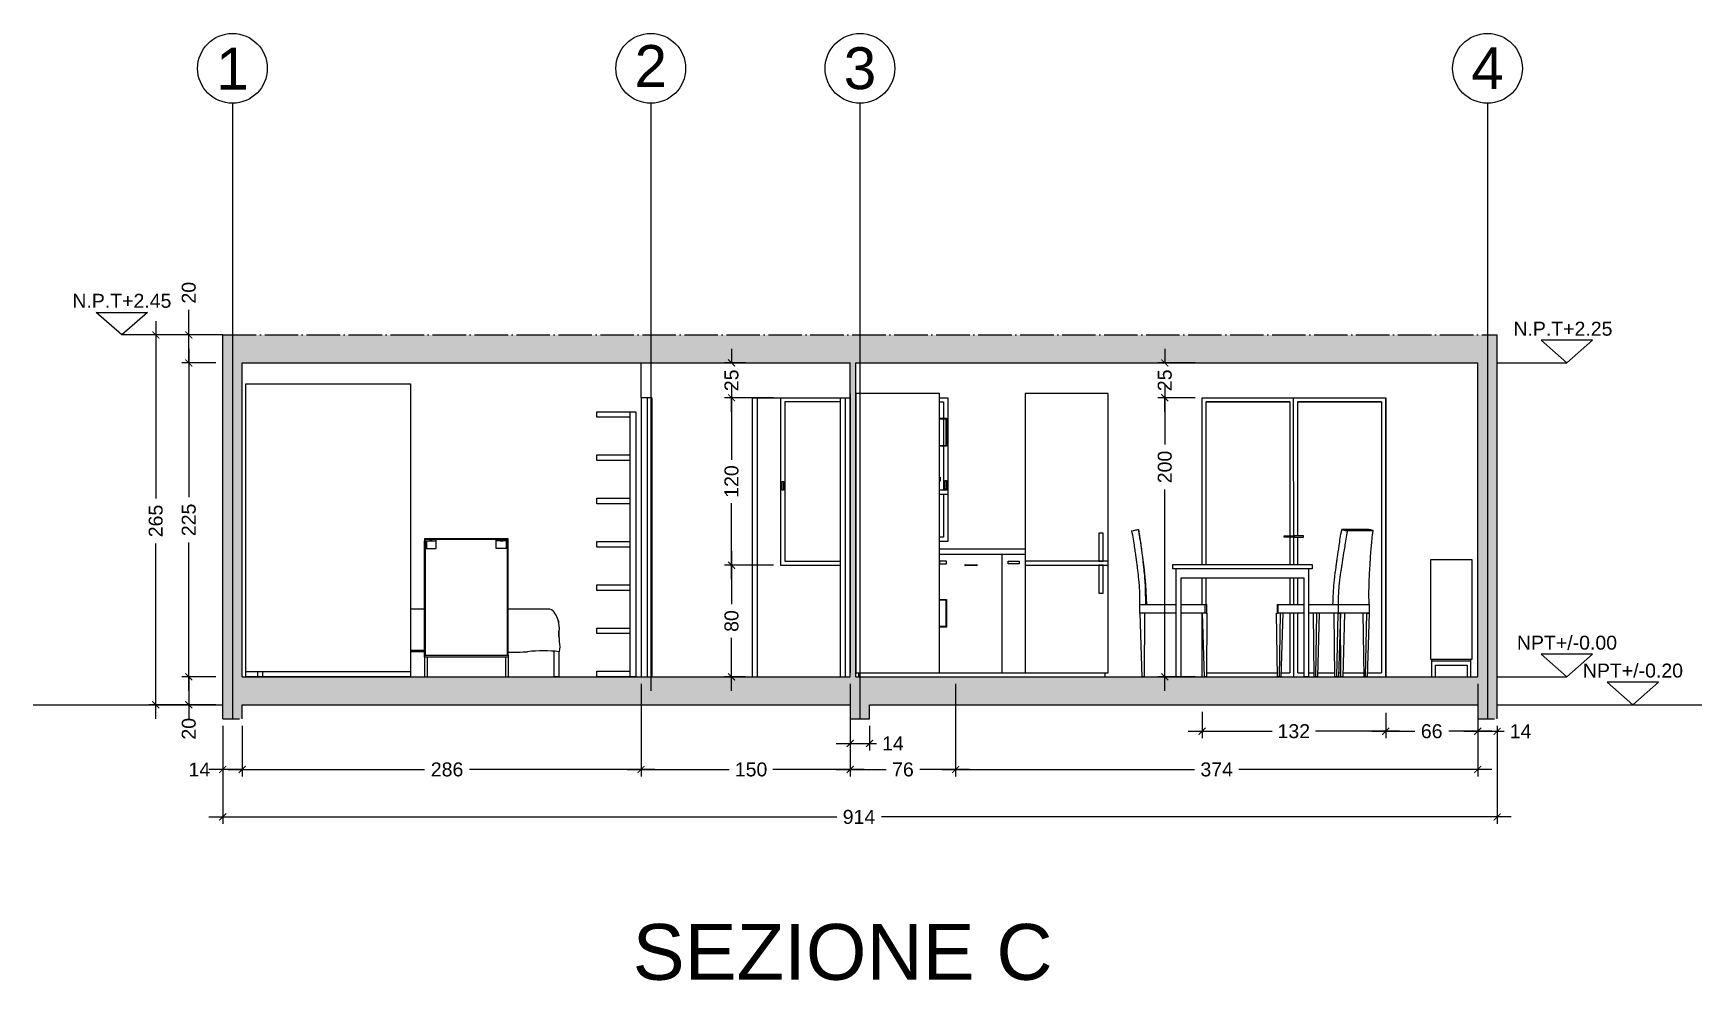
# Model space of a CAD drawing. Header units: millimetres. Extents: x 5639 to 14492, y 750 to 6820.
# Drawn here: x 13296 to 14492, y 6142 to 6820 of the extents above; entities that cross this region are included whole.
import ezdxf
from ezdxf.enums import TextEntityAlignment as Align

# ---------------------------------------------------------------- set-up
doc = ezdxf.new("R2010")
doc.units = ezdxf.units.MM
doc.linetypes.add('ACAD_ISO04W100', pattern=[30, 24, -3, 0, -3])
doc.linetypes.add('ACAD_ISO10W100', pattern=[18, 12, -3, 0, -3])
doc.layers.get('DEFPOINTS').update_dxf_attribs({"color": 210})
for name, color, linetype in [('A-ANNO-SYMB', 3, 'Continuous'), ('A-ANNO-TEXT', 3, 'Continuous'), ('A-DOOR-FULL', 4, 'Continuous'), ('A-ELEV-MBE1', 7, 'Continuous'), ('A-FLOR-LEVL', 7, 'Continuous'), ('A-FURN', 8, 'Continuous'), ('A-GLAZ-FULL', 4, 'Continuous'), ('A-SECT-MCUT', 7, 'Continuous'), ('CAMPITURA', 255, 'Continuous'), ('G-ANNO-DIM', 251, 'Continuous')]:
    doc.layers.add(name, color=color, linetype=linetype)
doc.styles.add('ARIAL', font='arial.ttf')
doc.styles.get("Standard").update_dxf_attribs({"font": 'arial.ttf'})
doc.dimstyles.new('1_1', dxfattribs={"dimtxt": 10, "dimasz": 5, "dimexe": 5, "dimexo": 5, "dimgap": 5, "dimtad": 0, "dimdec": 0, "dimtxsty": 'Standard', "dimblk": 'ARCHTICK', "dimcen": 2.5, "dimdle": 10, "dimadec": 0, "dimazin": 0, "dimtfac": 1, "dimtdec": 0, "dimtmove": 0, "dimatfit": 3, "dimldrblk": 'ARCHTICK', "dimfxl": 1, "dimarcsym": 0})

# ---------------------------------------------------------------- blocks, each defined once
blk = doc.blocks.new('_ArchTick')
at = {"color": 0, "linetype": 'ByBlock', "const_width": 0.15}
blk.add_lwpolyline([(-0.5, -0.5), (0.5, 0.5)], dxfattribs=at)
blk = doc.blocks.new('*D145')
at = {"layer": 'DEFPOINTS', "color": 0, "transparency": 16777216}
for p in [(13431.6, 6329.3), (14345.6, 6329.3), (14345.6, 6258.9)]:
    blk.add_point(p, dxfattribs=at)
at = {"layer": 'G-ANNO-DIM', "color": 0, "lineweight": -2, "transparency": 16777216}
for p, q in [((13431.6, 6324.3), (13431.6, 6253.9)), ((14345.6, 6324.3), (14345.6, 6253.9)), ((13421.6, 6258.9), (13871.9, 6258.9)), ((14355.6, 6258.9), (13904, 6258.9))]:
    blk.add_line(p, q, dxfattribs=at)
at = {"layer": 'G-ANNO-DIM', "color": 0, "lineweight": -2, "transparency": 16777216, "xscale": 5, "yscale": 5, "zscale": 5, "rotation": 180}
blk.add_blockref('_ArchTick', (13431.6, 6258.9), dxfattribs=at)
at = {"layer": 'G-ANNO-DIM', "color": 0, "lineweight": -2, "transparency": 16777216, "xscale": 5, "yscale": 5, "zscale": 5}
blk.add_blockref('_ArchTick', (14345.6, 6258.9), dxfattribs=at)
at = {"layer": 'G-ANNO-DIM', "color": 0, "transparency": 16777216, "insert": (13887.9, 6258.9), "char_height": 10, "attachment_point": 5}
blk.add_mtext('914', dxfattribs=at)
blk = doc.blocks.new('*D71')
at = {"layer": 'DEFPOINTS', "color": 0, "transparency": 16777216}
for p in [(13431.6, 6329.3), (13445.6, 6329.3), (13445.6, 6292.9)]:
    blk.add_point(p, dxfattribs=at)
at = {"layer": 'G-ANNO-DIM', "color": 0, "lineweight": -2, "transparency": 16777216}
for p, q in [((13431.6, 6324.3), (13431.6, 6287.9)), ((13445.6, 6324.3), (13445.6, 6287.9)), ((13445.6, 6292.9), (13421.6, 6292.9)), ((13431.6, 6292.9), (13426.6, 6292.9))]:
    blk.add_line(p, q, dxfattribs=at)
at = {"layer": 'G-ANNO-DIM', "color": 0, "lineweight": -2, "transparency": 16777216, "xscale": 5, "yscale": 5, "zscale": 5, "rotation": 180}
blk.add_blockref('_ArchTick', (13431.6, 6292.9), dxfattribs=at)
at = {"layer": 'G-ANNO-DIM', "color": 0, "lineweight": -2, "transparency": 16777216, "xscale": 5, "yscale": 5, "zscale": 5}
blk.add_blockref('_ArchTick', (13445.6, 6292.9), dxfattribs=at)
at = {"layer": 'G-ANNO-DIM', "color": 0, "transparency": 16777216, "insert": (13414.9, 6292.9), "char_height": 10, "attachment_point": 5}
blk.add_mtext('14', dxfattribs=at)
blk = doc.blocks.new('*D72')
at = {"layer": 'DEFPOINTS', "color": 0, "transparency": 16777216}
for p in [(14331.6, 6329.3), (14345.6, 6329.3), (14345.6, 6320.3)]:
    blk.add_point(p, dxfattribs=at)
at = {"layer": 'G-ANNO-DIM', "color": 0, "lineweight": -2, "transparency": 16777216}
for p, q in [((14321.6, 6320.3), (14345.6, 6320.3)), ((14331.6, 6324.3), (14331.6, 6315.3)), ((14345.6, 6324.3), (14345.6, 6315.3)), ((14345.6, 6320.3), (14350.6, 6320.3))]:
    blk.add_line(p, q, dxfattribs=at)
at = {"layer": 'G-ANNO-DIM', "color": 0, "lineweight": -2, "transparency": 16777216, "xscale": 5, "yscale": 5, "zscale": 5, "rotation": 180}
blk.add_blockref('_ArchTick', (14331.6, 6320.3), dxfattribs=at)
at = {"layer": 'G-ANNO-DIM', "color": 0, "lineweight": -2, "transparency": 16777216, "xscale": 5, "yscale": 5, "zscale": 5}
blk.add_blockref('_ArchTick', (14345.6, 6320.3), dxfattribs=at)
at = {"layer": 'G-ANNO-DIM', "color": 0, "transparency": 16777216, "insert": (14362.3, 6320.3), "char_height": 10, "attachment_point": 5}
blk.add_mtext('14', dxfattribs=at)
blk = doc.blocks.new('*D73')
at = {"layer": 'DEFPOINTS', "color": 0, "transparency": 16777216}
for p in [(13731.6, 6339.3), (13445.6, 6304.7), (13445.6, 6292.9)]:
    blk.add_point(p, dxfattribs=at)
at = {"layer": 'G-ANNO-DIM', "color": 0, "lineweight": -2, "transparency": 16777216}
for p, q in [((13731.6, 6334.3), (13731.6, 6287.9)), ((13435.6, 6292.9), (13576.3, 6292.9)), ((13445.6, 6299.7), (13445.6, 6287.9)), ((13741.6, 6292.9), (13608.6, 6292.9))]:
    blk.add_line(p, q, dxfattribs=at)
at = {"layer": 'G-ANNO-DIM', "color": 0, "lineweight": -2, "transparency": 16777216, "xscale": 5, "yscale": 5, "zscale": 5, "rotation": 180}
blk.add_blockref('_ArchTick', (13445.6, 6292.9), dxfattribs=at)
at = {"layer": 'G-ANNO-DIM', "color": 0, "lineweight": -2, "transparency": 16777216, "xscale": 5, "yscale": 5, "zscale": 5}
blk.add_blockref('_ArchTick', (13731.6, 6292.9), dxfattribs=at)
at = {"layer": 'G-ANNO-DIM', "color": 0, "transparency": 16777216, "insert": (13592.5, 6292.9), "char_height": 10, "attachment_point": 5}
blk.add_mtext('286', dxfattribs=at)
blk = doc.blocks.new('*D150')
at = {"layer": 'DEFPOINTS', "color": 0, "transparency": 16777216}
for p in [(13881.6, 6359.3), (13957.2, 6359.3), (13957.2, 6292.9)]:
    blk.add_point(p, dxfattribs=at)
at = {"layer": 'G-ANNO-DIM', "color": 0, "lineweight": -2, "transparency": 16777216}
for p, q in [((13881.6, 6354.3), (13881.6, 6287.9)), ((13957.2, 6354.3), (13957.2, 6287.9)), ((13871.6, 6292.9), (13907.3, 6292.9)), ((13967.2, 6292.9), (13931.5, 6292.9))]:
    blk.add_line(p, q, dxfattribs=at)
at = {"layer": 'G-ANNO-DIM', "color": 0, "lineweight": -2, "transparency": 16777216, "xscale": 5, "yscale": 5, "zscale": 5, "rotation": 180}
blk.add_blockref('_ArchTick', (13881.6, 6292.9), dxfattribs=at)
at = {"layer": 'G-ANNO-DIM', "color": 0, "lineweight": -2, "transparency": 16777216, "xscale": 5, "yscale": 5, "zscale": 5}
blk.add_blockref('_ArchTick', (13957.2, 6292.9), dxfattribs=at)
at = {"layer": 'G-ANNO-DIM', "color": 0, "transparency": 16777216, "insert": (13919.4, 6292.9), "char_height": 10, "attachment_point": 5}
blk.add_mtext('76', dxfattribs=at)
blk = doc.blocks.new('*D151')
at = {"layer": 'DEFPOINTS', "color": 0, "transparency": 16777216}
for p in [(13957.2, 6359.3), (14331.6, 6359.3), (14331.6, 6292.9)]:
    blk.add_point(p, dxfattribs=at)
at = {"layer": 'G-ANNO-DIM', "color": 0, "lineweight": -2, "transparency": 16777216}
for p, q in [((13957.2, 6354.3), (13957.2, 6287.9)), ((14331.6, 6354.3), (14331.6, 6287.9)), ((13947.2, 6292.9), (14128.4, 6292.9)), ((14341.6, 6292.9), (14160.4, 6292.9))]:
    blk.add_line(p, q, dxfattribs=at)
at = {"layer": 'G-ANNO-DIM', "color": 0, "lineweight": -2, "transparency": 16777216, "xscale": 5, "yscale": 5, "zscale": 5, "rotation": 180}
blk.add_blockref('_ArchTick', (13957.2, 6292.9), dxfattribs=at)
at = {"layer": 'G-ANNO-DIM', "color": 0, "lineweight": -2, "transparency": 16777216, "xscale": 5, "yscale": 5, "zscale": 5}
blk.add_blockref('_ArchTick', (14331.6, 6292.9), dxfattribs=at)
at = {"layer": 'G-ANNO-DIM', "color": 0, "transparency": 16777216, "insert": (14144.4, 6292.9), "char_height": 10, "attachment_point": 5}
blk.add_mtext('374', dxfattribs=at)
blk = doc.blocks.new('*D74')
at = {"layer": 'DEFPOINTS', "color": 0, "transparency": 16777216}
for p in [(13731.6, 6359.3), (13881.6, 6329.3), (13881.6, 6292.9)]:
    blk.add_point(p, dxfattribs=at)
at = {"layer": 'G-ANNO-DIM', "color": 0, "lineweight": -2, "transparency": 16777216}
for p, q in [((13731.6, 6354.3), (13731.6, 6287.9)), ((13881.6, 6324.3), (13881.6, 6287.9)), ((13721.6, 6292.9), (13794.9, 6292.9)), ((13891.6, 6292.9), (13826.1, 6292.9))]:
    blk.add_line(p, q, dxfattribs=at)
at = {"layer": 'G-ANNO-DIM', "color": 0, "lineweight": -2, "transparency": 16777216, "xscale": 5, "yscale": 5, "zscale": 5, "rotation": 180}
blk.add_blockref('_ArchTick', (13731.6, 6292.9), dxfattribs=at)
at = {"layer": 'G-ANNO-DIM', "color": 0, "lineweight": -2, "transparency": 16777216, "xscale": 5, "yscale": 5, "zscale": 5}
blk.add_blockref('_ArchTick', (13881.6, 6292.9), dxfattribs=at)
at = {"layer": 'G-ANNO-DIM', "color": 0, "transparency": 16777216, "insert": (13810.5, 6292.9), "char_height": 10, "attachment_point": 5}
blk.add_mtext('150', dxfattribs=at)
blk = doc.blocks.new('*D75')
at = {"layer": 'DEFPOINTS', "color": 0, "transparency": 16777216}
for p in [(14331.6, 6339.3), (14265.6, 6320.3), (14265.6, 6320.3)]:
    blk.add_point(p, dxfattribs=at)
at = {"layer": 'G-ANNO-DIM', "color": 0, "lineweight": -2, "transparency": 16777216}
for p, q in [((14331.6, 6334.3), (14331.6, 6315.3)), ((14255.6, 6320.3), (14286.4, 6320.3)), ((14341.6, 6320.3), (14310.8, 6320.3))]:
    blk.add_line(p, q, dxfattribs=at)
at = {"layer": 'G-ANNO-DIM', "color": 0, "lineweight": -2, "transparency": 16777216, "xscale": 5, "yscale": 5, "zscale": 5, "rotation": 180}
blk.add_blockref('_ArchTick', (14265.6, 6320.3), dxfattribs=at)
at = {"layer": 'G-ANNO-DIM', "color": 0, "lineweight": -2, "transparency": 16777216, "xscale": 5, "yscale": 5, "zscale": 5}
blk.add_blockref('_ArchTick', (14331.6, 6320.3), dxfattribs=at)
at = {"layer": 'G-ANNO-DIM', "color": 0, "transparency": 16777216, "insert": (14298.6, 6320.3), "char_height": 10, "attachment_point": 5}
blk.add_mtext('66', dxfattribs=at)
blk = doc.blocks.new('*D76')
at = {"layer": 'DEFPOINTS', "color": 0, "transparency": 16777216}
for p in [(14133.9, 6339.3), (14265.6, 6338.6), (14133.9, 6320.3)]:
    blk.add_point(p, dxfattribs=at)
at = {"layer": 'G-ANNO-DIM', "color": 0, "lineweight": -2, "transparency": 16777216}
for p, q in [((14133.9, 6334.3), (14133.9, 6315.3)), ((14265.6, 6333.6), (14265.6, 6315.3)), ((14123.9, 6320.3), (14184.2, 6320.3)), ((14275.6, 6320.3), (14215.3, 6320.3))]:
    blk.add_line(p, q, dxfattribs=at)
at = {"layer": 'G-ANNO-DIM', "color": 0, "lineweight": -2, "transparency": 16777216, "xscale": 5, "yscale": 5, "zscale": 5, "rotation": 180}
blk.add_blockref('_ArchTick', (14133.9, 6320.3), dxfattribs=at)
at = {"layer": 'G-ANNO-DIM', "color": 0, "lineweight": -2, "transparency": 16777216, "xscale": 5, "yscale": 5, "zscale": 5}
blk.add_blockref('_ArchTick', (14265.6, 6320.3), dxfattribs=at)
at = {"layer": 'G-ANNO-DIM', "color": 0, "transparency": 16777216, "insert": (14199.7, 6320.3), "char_height": 10, "attachment_point": 5}
blk.add_mtext('132', dxfattribs=at)
blk = doc.blocks.new('*D152')
at = {"layer": 'DEFPOINTS', "color": 0, "transparency": 16777216}
for p in [(13831.6, 6439.3), (13796.5, 6359.3), (13811.6, 6359.3)]:
    blk.add_point(p, dxfattribs=at)
at = {"layer": 'G-ANNO-DIM', "color": 0, "lineweight": -2, "transparency": 16777216}
for p, q in [((13796.5, 6449.3), (13796.5, 6411.5)), ((13826.6, 6439.3), (13791.5, 6439.3)), ((13796.5, 6349.3), (13796.5, 6387.2)), ((13806.6, 6359.3), (13791.5, 6359.3))]:
    blk.add_line(p, q, dxfattribs=at)
at = {"layer": 'G-ANNO-DIM', "color": 0, "lineweight": -2, "transparency": 16777216, "xscale": 5, "yscale": 5, "zscale": 5}
for p, rotation in [((13796.5, 6439.3), 90), ((13796.5, 6359.3), 270)]:
    blk.add_blockref('_ArchTick', p, dxfattribs=dict(at, rotation=rotation))
at = {"layer": 'G-ANNO-DIM', "color": 0, "transparency": 16777216, "insert": (13796.5, 6399.3), "char_height": 10, "attachment_point": 5, "rotation": 90}
blk.add_mtext('80', dxfattribs=at)
blk = doc.blocks.new('*D77')
at = {"layer": 'DEFPOINTS', "color": 0, "transparency": 16777216}
for p in [(13796.5, 6559.3), (13831.6, 6559.3), (13831.6, 6439.3)]:
    blk.add_point(p, dxfattribs=at)
at = {"layer": 'G-ANNO-DIM', "color": 0, "lineweight": -2, "transparency": 16777216}
for p, q in [((13796.5, 6569.3), (13796.5, 6514.9)), ((13826.6, 6559.3), (13791.5, 6559.3)), ((13796.5, 6429.3), (13796.5, 6483.8)), ((13826.6, 6439.3), (13791.5, 6439.3))]:
    blk.add_line(p, q, dxfattribs=at)
at = {"layer": 'G-ANNO-DIM', "color": 0, "lineweight": -2, "transparency": 16777216, "xscale": 5, "yscale": 5, "zscale": 5}
for p, rotation in [((13796.5, 6559.3), 90), ((13796.5, 6439.3), 270)]:
    blk.add_blockref('_ArchTick', p, dxfattribs=dict(at, rotation=rotation))
at = {"layer": 'G-ANNO-DIM', "color": 0, "transparency": 16777216, "insert": (13796.5, 6499.3), "char_height": 10, "attachment_point": 5, "rotation": 90}
blk.add_mtext('120', dxfattribs=at)
blk = doc.blocks.new('*D163')
at = {"layer": 'DEFPOINTS', "color": 0, "transparency": 16777216}
for p in [(13881.6, 6329.3), (13895.5, 6329.3), (13895.5, 6311.6)]:
    blk.add_point(p, dxfattribs=at)
at = {"layer": 'G-ANNO-DIM', "color": 0, "lineweight": -2, "transparency": 16777216}
for p, q in [((13881.6, 6324.3), (13881.6, 6306.6)), ((13895.5, 6324.3), (13895.5, 6306.6)), ((13871.6, 6311.6), (13895.5, 6311.6)), ((13895.5, 6311.6), (13900.5, 6311.6))]:
    blk.add_line(p, q, dxfattribs=at)
at = {"layer": 'G-ANNO-DIM', "color": 0, "lineweight": -2, "transparency": 16777216, "xscale": 5, "yscale": 5, "zscale": 5, "rotation": 180}
blk.add_blockref('_ArchTick', (13881.6, 6311.6), dxfattribs=at)
at = {"layer": 'G-ANNO-DIM', "color": 0, "lineweight": -2, "transparency": 16777216, "xscale": 5, "yscale": 5, "zscale": 5}
blk.add_blockref('_ArchTick', (13895.5, 6311.6), dxfattribs=at)
at = {"layer": 'G-ANNO-DIM', "color": 0, "transparency": 16777216, "insert": (13912.2, 6311.6), "char_height": 10, "attachment_point": 5}
blk.add_mtext('14', dxfattribs=at)
blk = doc.blocks.new('*D164')
at = {"layer": 'DEFPOINTS', "color": 0, "transparency": 16777216}
for p in [(13407.3, 6359.3), (13431.6, 6359.3), (13431.6, 6339.3)]:
    blk.add_point(p, dxfattribs=at)
at = {"layer": 'G-ANNO-DIM', "color": 0, "lineweight": -2, "transparency": 16777216}
for p, q in [((13426.6, 6359.3), (13402.3, 6359.3)), ((13407.3, 6359.3), (13407.3, 6329.3)), ((13426.6, 6339.3), (13402.3, 6339.3)), ((13407.3, 6339.3), (13407.3, 6334.3))]:
    blk.add_line(p, q, dxfattribs=at)
at = {"layer": 'G-ANNO-DIM', "color": 0, "lineweight": -2, "transparency": 16777216, "xscale": 5, "yscale": 5, "zscale": 5}
for p, rotation in [((13407.3, 6359.3), 90), ((13407.3, 6339.3), 270)]:
    blk.add_blockref('_ArchTick', p, dxfattribs=dict(at, rotation=rotation))
at = {"layer": 'G-ANNO-DIM', "color": 0, "transparency": 16777216, "insert": (13407.3, 6322.1), "char_height": 10, "attachment_point": 5, "rotation": 90}
blk.add_mtext('20', dxfattribs=at)
blk = doc.blocks.new('*D165')
at = {"layer": 'DEFPOINTS', "color": 0, "transparency": 16777216}
for p in [(13431.6, 6604.3), (13407.3, 6584.3), (13431.6, 6584.3)]:
    blk.add_point(p, dxfattribs=at)
at = {"layer": 'G-ANNO-DIM', "color": 0, "lineweight": -2, "transparency": 16777216}
for p, q in [((13407.3, 6604.3), (13407.3, 6622.4)), ((13426.6, 6604.3), (13402.3, 6604.3)), ((13407.3, 6584.3), (13407.3, 6614.3)), ((13426.6, 6584.3), (13402.3, 6584.3))]:
    blk.add_line(p, q, dxfattribs=at)
at = {"layer": 'G-ANNO-DIM', "color": 0, "lineweight": -2, "transparency": 16777216, "xscale": 5, "yscale": 5, "zscale": 5}
for p, rotation in [((13407.3, 6604.3), 90), ((13407.3, 6584.3), 270)]:
    blk.add_blockref('_ArchTick', p, dxfattribs=dict(at, rotation=rotation))
at = {"layer": 'G-ANNO-DIM', "color": 0, "transparency": 16777216, "insert": (13407.3, 6634.6), "char_height": 10, "attachment_point": 5, "rotation": 90}
blk.add_mtext('20', dxfattribs=at)
blk = doc.blocks.new('*D166')
at = {"layer": 'DEFPOINTS', "color": 0, "transparency": 16777216}
for p in [(13431.6, 6604.3), (13383.6, 6339.3), (13431.6, 6339.3)]:
    blk.add_point(p, dxfattribs=at)
at = {"layer": 'G-ANNO-DIM', "color": 0, "lineweight": -2, "transparency": 16777216}
for p, q in [((13426.6, 6604.3), (13378.6, 6604.3)), ((13383.6, 6614.3), (13383.6, 6487.2)), ((13383.6, 6329.3), (13383.6, 6454.8)), ((13426.6, 6339.3), (13378.6, 6339.3))]:
    blk.add_line(p, q, dxfattribs=at)
at = {"layer": 'G-ANNO-DIM', "color": 0, "lineweight": -2, "transparency": 16777216, "xscale": 5, "yscale": 5, "zscale": 5}
for p, rotation in [((13383.6, 6604.3), 90), ((13383.6, 6339.3), 270)]:
    blk.add_blockref('_ArchTick', p, dxfattribs=dict(at, rotation=rotation))
at = {"layer": 'G-ANNO-DIM', "color": 0, "transparency": 16777216, "insert": (13383.6, 6471), "char_height": 10, "attachment_point": 5, "rotation": 90}
blk.add_mtext('265', dxfattribs=at)
blk = doc.blocks.new('*D103')
at = {"layer": 'DEFPOINTS', "color": 0, "transparency": 16777216}
for p in [(13796.5, 6584.3), (13811.6, 6584.3), (13811.6, 6559.3)]:
    blk.add_point(p, dxfattribs=at)
at = {"layer": 'G-ANNO-DIM', "color": 0, "lineweight": -2, "transparency": 16777216}
for p, q in [((13796.5, 6594.3), (13796.5, 6584.1)), ((13806.6, 6584.3), (13791.5, 6584.3)), ((13806.6, 6559.3), (13791.5, 6559.3)), ((13796.5, 6549.3), (13796.5, 6559.5))]:
    blk.add_line(p, q, dxfattribs=at)
at = {"layer": 'G-ANNO-DIM', "color": 0, "lineweight": -2, "transparency": 16777216, "xscale": 5, "yscale": 5, "zscale": 5}
for p, rotation in [((13796.5, 6584.3), 90), ((13796.5, 6559.3), 270)]:
    blk.add_blockref('_ArchTick', p, dxfattribs=dict(at, rotation=rotation))
at = {"layer": 'G-ANNO-DIM', "color": 0, "transparency": 16777216, "insert": (13796.5, 6571.8), "char_height": 10, "attachment_point": 5, "rotation": 90}
blk.add_mtext('25', dxfattribs=at)
blk = doc.blocks.new('*D116')
at = {"layer": 'DEFPOINTS', "color": 0, "transparency": 16777216}
for p in [(13407.3, 6584.3), (13407.3, 6359.3), (13407.3, 6359.3)]:
    blk.add_point(p, dxfattribs=at)
at = {"layer": 'G-ANNO-DIM', "color": 0, "lineweight": -2, "transparency": 16777216}
for p, q in [((13407.3, 6594.3), (13407.3, 6488)), ((13407.3, 6349.3), (13407.3, 6455.6))]:
    blk.add_line(p, q, dxfattribs=at)
at = {"layer": 'G-ANNO-DIM', "color": 0, "lineweight": -2, "transparency": 16777216, "xscale": 5, "yscale": 5, "zscale": 5}
for p, rotation in [((13407.3, 6584.3), 90), ((13407.3, 6359.3), 270)]:
    blk.add_blockref('_ArchTick', p, dxfattribs=dict(at, rotation=rotation))
at = {"layer": 'G-ANNO-DIM', "color": 0, "transparency": 16777216, "insert": (13407.3, 6471.8), "char_height": 10, "attachment_point": 5, "rotation": 90}
blk.add_mtext('225', dxfattribs=at)
blk = doc.blocks.new('*D117')
at = {"layer": 'DEFPOINTS', "color": 0, "transparency": 16777216}
for p in [(14107.2, 6584.3), (14133.9, 6584.3), (14133.9, 6559.3)]:
    blk.add_point(p, dxfattribs=at)
at = {"layer": 'G-ANNO-DIM', "color": 0, "lineweight": -2, "transparency": 16777216}
for p, q in [((14107.2, 6594.3), (14107.2, 6584.1)), ((14128.9, 6584.3), (14102.2, 6584.3)), ((14128.9, 6559.3), (14102.2, 6559.3)), ((14107.2, 6549.3), (14107.2, 6559.5))]:
    blk.add_line(p, q, dxfattribs=at)
at = {"layer": 'G-ANNO-DIM', "color": 0, "lineweight": -2, "transparency": 16777216, "xscale": 5, "yscale": 5, "zscale": 5}
for p, rotation in [((14107.2, 6584.3), 90), ((14107.2, 6559.3), 270)]:
    blk.add_blockref('_ArchTick', p, dxfattribs=dict(at, rotation=rotation))
at = {"layer": 'G-ANNO-DIM', "color": 0, "transparency": 16777216, "insert": (14107.2, 6571.8), "char_height": 10, "attachment_point": 5, "rotation": 90}
blk.add_mtext('25', dxfattribs=at)
blk = doc.blocks.new('*D174')
at = {"layer": 'DEFPOINTS', "color": 0, "transparency": 16777216}
for p in [(14133.9, 6559.3), (14107.2, 6359.3), (14133.9, 6359.3)]:
    blk.add_point(p, dxfattribs=at)
at = {"layer": 'G-ANNO-DIM', "color": 0, "lineweight": -2, "transparency": 16777216}
for p, q in [((14107.2, 6569.3), (14107.2, 6525.8)), ((14128.9, 6559.3), (14102.2, 6559.3)), ((14107.2, 6349.3), (14107.2, 6493.6)), ((14128.9, 6359.3), (14102.2, 6359.3))]:
    blk.add_line(p, q, dxfattribs=at)
at = {"layer": 'G-ANNO-DIM', "color": 0, "lineweight": -2, "transparency": 16777216, "xscale": 5, "yscale": 5, "zscale": 5}
for p, rotation in [((14107.2, 6559.3), 90), ((14107.2, 6359.3), 270)]:
    blk.add_blockref('_ArchTick', p, dxfattribs=dict(at, rotation=rotation))
at = {"layer": 'G-ANNO-DIM', "color": 0, "transparency": 16777216, "insert": (14107.2, 6509.7), "char_height": 10, "attachment_point": 5, "rotation": 90}
blk.add_mtext('200', dxfattribs=at)

msp = doc.modelspace()

# ---------------------------------------------------------------- hatches: boundary and pattern name
at = {"layer": 'CAMPITURA'}
h = msp.add_hatch(color=9, dxfattribs=at)
h.dxf.hatch_style = 1
h.paths.add_polyline_path([(14345.6, 6604.3), (13431.6, 6604.3), (13431.6, 6329.3), (13445.6, 6329.3), (13445.6, 6339.3), (13881.6, 6339.3), (13881.6, 6329.3), (13895.5, 6329.3), (13895.5, 6339.3), (14331.6, 6339.3), (14331.6, 6329.3), (14345.6, 6329.3), (14345.6, 6349.3)])
h.paths.add_polyline_path([(13881.6, 6584.3), (13881.6, 6359.3), (13445.6, 6359.3), (13445.6, 6584.3)], flags=16)
h.paths.add_polyline_path([(13885.6, 6584.3), (14331.6, 6584.3), (14331.6, 6359.3), (13885.6, 6359.3)], flags=16)
h.paths.add_polyline_path([(13874.6, 6559.3), (13874.6, 6439.3), (13831.6, 6439.3), (13831.6, 6559.3)], flags=0)
h.paths.add_polyline_path([(13833.7, 6495.8), (13833.7, 6493.2), (13832.8, 6493.2), (13832.8, 6499.4), (13833.7, 6499.4)], flags=0)
h.paths.add_polyline_path([(13949.6, 6500), (13950.6, 6500), (13950.6, 6496.4), (13950.6, 6493.8), (13949.6, 6493.8)], flags=0)
h.paths.add_polyline_path([(14196.9, 6460.3), (14199, 6460.3), (14199, 6459.3), (14192.8, 6459.3), (14192.8, 6460.3), (14196.9, 6460.3)], flags=0)
h.paths.add_polyline_path([(14202.6, 6460.3), (14206.6, 6460.3), (14206.6, 6459.3), (14200.3, 6459.3), (14200.3, 6460.3), (14202.6, 6460.3)], flags=0)
h.paths.add_polyline_path([(14117.5, 6495.7), (14117.5, 6524), (14096.9, 6524), (14096.9, 6495.7)], flags=8)
h.paths.add_polyline_path([(13806.9, 6561.6), (13806.9, 6582.2), (13786.3, 6582.2), (13786.3, 6561.6)], flags=8)
h.paths.add_polyline_path([(13806.9, 6389.1), (13806.9, 6409.6), (13786.3, 6409.6), (13786.3, 6389.1)], flags=8)

# ---------------------------------------------------------------- linework, layer by layer
for p, q in [((13881.6, 6562.2), (13881.6, 6506.7)), ((13881.6, 6506.7), (13881.6, 6362.2))]:
    msp.add_line(p, q)
at = {"layer": 'A-ANNO-SYMB', "ltscale": 0.04}
for p, q in [((13438.6, 6770.4), (13438.6, 6329.3)), ((13738.6, 6770.4), (13738.6, 6349.3)), ((13888.6, 6770.4), (13888.6, 6329.3)), ((14338.6, 6770.4), (14338.6, 6329.3))]:
    msp.add_line(p, q, dxfattribs=at)
at = {"layer": 'A-ANNO-SYMB'}
msp.add_line((13431.6, 6604.3), (13359.3, 6604.3), dxfattribs=at)
at = {"layer": 'A-ANNO-SYMB', "ltscale": 0.8}
for p, q in [((14345.6, 6584.3), (14395.6, 6584.3)), ((14345.6, 6359.3), (14395.6, 6359.3)), ((14345.6, 6339.3), (14442.9, 6339.3))]:
    msp.add_line(p, q, dxfattribs=at)
at = {"layer": 'A-ANNO-SYMB'}
for points in [[(13359.3, 6604.3), (13340.9, 6620.5), (13377.7, 6620.5)], [(14395.6, 6584.3), (14414, 6600.5), (14377.2, 6600.5)], [(14395.6, 6359.3), (14414, 6375.5), (14377.2, 6375.5)], [(14442.9, 6339.3), (14461.3, 6355.5), (14424.5, 6355.5)]]:
    msp.add_lwpolyline(points, close=True, dxfattribs=at)
for centre in [(13438.6, 6795.4), (13738.6, 6795.4), (13888.6, 6795.4), (14338.6, 6795.4)]:
    msp.add_circle(centre, 25, dxfattribs=at)
at = {"layer": 'A-DOOR-FULL'}
for p, q in [((13739.3, 6559.3), (13731.6, 6559.3)), ((13731.6, 6559.3), (13731.6, 6359.3)), ((13736.1, 6559.3), (13736.1, 6359.3)), ((13739.3, 6559.3), (13739.3, 6359.3)), ((13811.6, 6559.3), (13881.6, 6559.3)), ((13811.6, 6359.3), (13811.6, 6559.3)), ((13815.1, 6359.3), (13815.1, 6559.3)), ((13874.6, 6359.3), (13874.6, 6559.3)), ((13878.1, 6359.3), (13878.1, 6559.3)), ((13832.8, 6493.2), (13832.8, 6499.4)), ((13832.8, 6499.4), (13833.7, 6499.4)), ((13833.7, 6499.4), (13833.7, 6495.8)), ((13949.6, 6493.8), (13949.6, 6500)), ((13949.6, 6500), (13950.6, 6500)), ((13950.6, 6500), (13950.6, 6496.4)), ((13950.6, 6496.4), (13950.6, 6493.8)), ((13833.7, 6493.2), (13832.8, 6493.2)), ((13833.7, 6495.8), (13833.7, 6493.2)), ((13950.6, 6493.8), (13949.6, 6493.8))]:
    msp.add_line(p, q, dxfattribs=at)
at = {"layer": 'A-ELEV-MBE1'}
for p, q in [((13445.6, 6359.3), (13445.6, 6584.3)), ((13881.6, 6359.3), (13881.6, 6584.3)), ((13885.6, 6359.3), (13885.6, 6584.3))]:
    msp.add_line(p, q, dxfattribs=at)
at = {"layer": 'A-FLOR-LEVL'}
for p, q in [((13295.8, 6339.3), (13431.6, 6339.3)), ((14345.6, 6339.3), (14492.2, 6339.3))]:
    msp.add_line(p, q, dxfattribs=at)
at = {"layer": 'A-FURN'}
for p, q in [((13448.3, 6359.3), (13448.3, 6569.3)), ((13448.3, 6569.3), (13566.3, 6569.3)), ((13566.3, 6569.3), (13566.3, 6363.1)), ((13945.6, 6562.3), (13885.6, 6562.3)), ((13885.6, 6562.3), (13885.6, 6362.3)), ((13945.6, 6506.8), (13945.6, 6562.3)), ((14007, 6562.3), (14007, 6362.3)), ((14066.5, 6562.3), (14007, 6562.3)), ((14066.5, 6362.3), (14066.5, 6562.3)), ((13699.8, 6549.3), (13727.8, 6549.3)), ((13699.8, 6545.3), (13699.8, 6549.3)), ((13723.8, 6545.3), (13699.8, 6545.3)), ((13723.8, 6359.3), (13723.8, 6549.3)), ((13727.8, 6549.3), (13727.8, 6359.3)), ((13945.6, 6544.6), (13950.6, 6544.6)), ((13945.6, 6544.1), (13950.1, 6544.1)), ((13950.1, 6544.1), (13950.1, 6525.1)), ((13950.6, 6544.6), (13950.6, 6524.6)), ((13945.6, 6525.1), (13950.1, 6525.1)), ((13950.6, 6524.6), (13945.6, 6524.6)), ((13699.8, 6514.3), (13699.8, 6518.3)), ((13699.8, 6518.3), (13723.8, 6518.3)), ((13723.8, 6514.3), (13699.8, 6514.3)), ((13945.6, 6362.3), (13945.6, 6506.8)), ((13945.6, 6499.5), (13945.6, 6502.5)), ((13945.6, 6502.5), (13946.1, 6502.5)), ((13946.1, 6499.5), (13945.6, 6499.5)), ((13946.1, 6502.5), (13946.1, 6499.5)), ((13699.8, 6483.3), (13699.8, 6487.3)), ((13699.8, 6487.3), (13723.8, 6487.3)), ((13945.6, 6493.3), (13951.7, 6493.3)), ((13945.6, 6490.3), (13951.7, 6490.3)), ((13951.7, 6493.3), (13951.7, 6490.3)), ((13723.8, 6483.3), (13699.8, 6483.3)), ((14060, 6462.3), (14060, 6442.3)), ((14063, 6462.3), (14060, 6462.3)), ((14063, 6442.3), (14063, 6462.3)), ((14084.2, 6464.2), (14084.9, 6464.3)), ((14084.9, 6464.3), (14085.6, 6464.4)), ((14085.6, 6464.4), (14086.4, 6464.6)), ((14086.4, 6464.6), (14087.1, 6464.7)), ((14087.1, 6464.7), (14087.8, 6464.8)), ((14087.8, 6464.8), (14088.3, 6464.9)), ((14088.5, 6464), (14088.3, 6464.9)), ((14088.5, 6464), (14088.3, 6464.9)), ((14090, 6455.3), (14088.5, 6464)), ((14089.6, 6457.5), (14088.5, 6464)), ((14252.6, 6464.9), (14234.1, 6464.9)), ((14234.1, 6464.9), (14234.3, 6464.8)), ((14234.3, 6464.8), (14234.7, 6464.7)), ((14234.7, 6464.7), (14235.2, 6464.6)), ((14235.2, 6464.6), (14235.8, 6464.4)), ((14235.8, 6464.4), (14236.6, 6464.3)), ((14236.6, 6464.3), (14237.3, 6464.2)), ((14237.3, 6464.2), (14238.1, 6464.1)), ((14238.1, 6464.1), (14256.6, 6464.1)), ((14253.4, 6464.8), (14252.6, 6464.9)), ((14254.9, 6464.6), (14253.4, 6464.8)), ((14255.5, 6464.4), (14254.9, 6464.6)), ((14256, 6464.3), (14255.5, 6464.4)), ((14256.4, 6464.2), (14256, 6464.3)), ((14256.6, 6464.1), (14256.4, 6464.2)), ((13636.3, 6458.3), (13576.3, 6458.3)), ((13576.3, 6458.3), (13576.3, 6456.8)), ((13636.3, 6457.8), (13576.3, 6457.8)), ((13576.3, 6374.8), (13576.3, 6456.8)), ((13576.3, 6456.8), (13576.8, 6456.8)), ((13576.8, 6456.8), (13576.8, 6374.8)), ((13576.8, 6456.8), (13584.8, 6456.8)), ((13576.8, 6451.3), (13584.8, 6451.3)), ((13577.8, 6456.8), (13577.8, 6451.3)), ((13581.8, 6456.8), (13579.8, 6456.8)), ((13584.8, 6451.3), (13584.8, 6457.8)), ((13627.8, 6451.3), (13627.8, 6457.8)), ((13635.8, 6456.8), (13627.8, 6456.8)), ((13635.8, 6451.3), (13627.8, 6451.3)), ((13630.8, 6456.8), (13632.8, 6456.8)), ((13634.8, 6456.8), (13634.8, 6451.3)), ((13635.8, 6374.8), (13635.8, 6456.8)), ((13636.3, 6456.8), (13635.8, 6456.8)), ((13636.3, 6374.8), (13636.3, 6458.3)), ((13699.8, 6452.3), (13699.8, 6456.3)), ((13699.8, 6456.3), (13723.8, 6456.3)), ((13723.8, 6452.3), (13699.8, 6452.3)), ((13945.6, 6451.1), (14007, 6451.1)), ((14090, 6455.3), (14089.9, 6455.9)), ((14092.6, 6435.9), (14090, 6455.3)), ((13945.6, 6447.3), (14007, 6447.3)), ((13945.6, 6442.3), (13945.6, 6440.3)), ((13950.6, 6442.3), (13945.6, 6442.3)), ((13945.6, 6440.3), (13950.6, 6440.3)), ((13950.6, 6440.3), (13950.6, 6442.3)), ((13964, 6439.6), (13972.5, 6439.6)), ((13972.5, 6439.1), (13964, 6439.1)), ((13990.6, 6362.3), (13990.6, 6447.3)), ((13990.6, 6447.3), (14007, 6447.3)), ((13994.8, 6440.3), (13994.8, 6442.3)), ((13994.8, 6442.3), (14002.8, 6442.3)), ((14002.8, 6440.3), (13994.8, 6440.3)), ((14002.8, 6442.3), (14002.8, 6440.3)), ((14007, 6442.3), (14007, 6439.3)), ((14066.5, 6442.3), (14007, 6442.3)), ((14007, 6439.3), (14066.5, 6439.3)), ((14060, 6442.3), (14063, 6442.3)), ((14063, 6439.3), (14060, 6439.3)), ((14060, 6439.3), (14060, 6419.3)), ((14063, 6419.3), (14063, 6439.3)), ((14066.5, 6439.3), (14066.5, 6442.3)), ((14112.9, 6439.9), (14212.9, 6439.9)), ((14112.9, 6436.8), (14112.9, 6439.9)), ((14212.9, 6436.8), (14112.9, 6436.8)), ((14115.2, 6436.8), (14115.2, 6359.6)), ((14210.6, 6359.6), (14210.6, 6436.8)), ((14212.9, 6439.9), (14212.9, 6436.8)), ((14327.6, 6443.1), (14297.7, 6443.1)), ((14297.7, 6443.1), (14297.7, 6372)), ((14327.6, 6372), (14327.6, 6443.1)), ((13699.8, 6421.3), (13699.8, 6425.3)), ((13699.8, 6425.3), (13723.8, 6425.3)), ((14093.7, 6425.5), (14092.6, 6435.9)), ((14094.2, 6411.1), (14093.7, 6425.5)), ((14093.7, 6425.2), (14093.7, 6425.5)), ((14118.9, 6359.6), (14118.9, 6430.2)), ((14118.9, 6430.2), (14207, 6430.2)), ((14207, 6430.2), (14207, 6359.6)), ((13723.8, 6421.3), (13699.8, 6421.3)), ((13945.6, 6414.8), (13950.6, 6414.8)), ((13950.1, 6414.3), (13945.6, 6414.3)), ((13950.1, 6414.3), (13950.1, 6395.3)), ((13950.6, 6414.8), (13950.6, 6394.8)), ((14060, 6419.3), (14063, 6419.3)), ((14094.2, 6411.1), (14094.1, 6413.9)), ((13566.3, 6408.1), (13576.3, 6408.1)), ((13636.3, 6408), (13666.3, 6408)), ((14089.4, 6411.1), (14115.2, 6411.1)), ((14089.4, 6404.9), (14089.4, 6411)), ((14115.2, 6404.9), (14089.4, 6404.9)), ((14089.4, 6404.9), (14090.7, 6359.3)), ((14092.7, 6404.9), (14092.3, 6359.3)), ((14118.9, 6411.1), (14135.9, 6411.1)), ((14134.1, 6404.9), (14118.9, 6404.9)), ((14135.9, 6404.9), (14134.1, 6404.9)), ((14134.1, 6404.9), (14135.4, 6359.3)), ((14135.9, 6411.1), (14136.2, 6411.1)), ((14135.9, 6411.1), (14135.9, 6404.9)), ((14136.2, 6404.9), (14135.9, 6404.9)), ((14136.2, 6411.1), (14136.5, 6411.1)), ((14136.5, 6404.9), (14136.2, 6404.9)), ((14136.5, 6411.1), (14136.8, 6411.1)), ((14136.8, 6404.9), (14136.5, 6404.9)), ((14136.8, 6411.1), (14137.1, 6411.1)), ((14136.8, 6404.9), (14137.4, 6404.9)), ((14137.4, 6404.9), (14137, 6359.3)), ((14137.1, 6411.1), (14137.3, 6411.1)), ((14137.3, 6411.1), (14137.4, 6411.1)), ((14137.4, 6404.9), (14137.4, 6411.1)), ((14137.4, 6411.1), (14137.4, 6411.1)), ((14187.4, 6404.9), (14187.9, 6404.9)), ((14188, 6359.3), (14187.4, 6404.9)), ((14187.8, 6411.1), (14187.8, 6404.9)), ((14187.8, 6411.1), (14187.8, 6411.1)), ((14187.8, 6411.1), (14187.9, 6411.1)), ((14187.9, 6411.1), (14188, 6411.1)), ((14188, 6404.9), (14187.9, 6404.9)), ((14188, 6411.1), (14188.3, 6411.1)), ((14188.3, 6404.9), (14188, 6404.9)), ((14188.3, 6411.1), (14188.6, 6411.1)), ((14188.6, 6404.9), (14188.3, 6404.9)), ((14188.6, 6411.1), (14207, 6411.1)), ((14188.6, 6404.9), (14188.6, 6411.1)), ((14190.2, 6404.9), (14188.6, 6404.9)), ((14189.4, 6359.3), (14190.2, 6404.9)), ((14207, 6404.9), (14190.2, 6404.9)), ((14191.9, 6404.9), (14190.5, 6359.3)), ((14210.6, 6411.1), (14229.1, 6411.1)), ((14231.4, 6404.9), (14210.6, 6404.9)), ((14213.5, 6404.9), (14214.1, 6359.3)), ((14215.5, 6359.3), (14216.3, 6404.9)), ((14218, 6404.9), (14216.7, 6359.3)), ((14229.2, 6359.3), (14228.6, 6404.9)), ((14229.1, 6411.1), (14231.4, 6411.1)), ((14230.5, 6359.3), (14231.4, 6404.9)), ((14231.4, 6411.1), (14253.7, 6411.1)), ((14231.4, 6411.1), (14231.4, 6404.9)), ((14253.7, 6404.9), (14231.4, 6404.9)), ((14231.4, 6404.9), (14233.1, 6404.9)), ((14233.1, 6404.9), (14231.7, 6359.3)), ((14233.5, 6359.3), (14233.1, 6404.9)), ((14235.2, 6359.3), (14236.4, 6404.9)), ((14249.2, 6404.9), (14249.9, 6359.3)), ((14251.2, 6359.3), (14252, 6404.9)), ((14252, 6404.9), (14253.7, 6404.9)), ((14253.7, 6404.9), (14252.4, 6359.3)), ((14253.7, 6411.1), (14253.7, 6404.9)), ((13699.8, 6390.3), (13699.8, 6394.3)), ((13699.8, 6394.3), (13723.8, 6394.3)), ((13723.8, 6390.3), (13699.8, 6390.3)), ((13950.1, 6395.3), (13945.6, 6395.3)), ((13950.6, 6394.8), (13945.6, 6394.8)), ((13576.3, 6377.3), (13566.3, 6377.3)), ((13576.3, 6374.8), (13636.3, 6374.8)), ((13576.3, 6373.3), (13576.3, 6374.8)), ((13576.3, 6374.3), (13576.3, 6359.3)), ((13636.3, 6373.3), (13576.3, 6373.3)), ((13578.3, 6373.3), (13578.3, 6359.3)), ((13634.3, 6373.3), (13634.3, 6359.3)), ((13636.3, 6374.8), (13636.3, 6373.3)), ((13636.3, 6374.8), (13636.3, 6359.3)), ((14297.7, 6372), (14327.6, 6372)), ((14298.5, 6372), (14298.5, 6372)), ((14298.5, 6372), (14298.5, 6359.3)), ((14298.5, 6370.9), (14326.7, 6370.9)), ((14301.2, 6359.3), (14301.2, 6367.8)), ((14301.2, 6367.8), (14324, 6367.8)), ((14324, 6367.8), (14324, 6359.3)), ((14326.7, 6359.3), (14326.7, 6372)), ((14326.7, 6372), (14326.7, 6372)), ((14326.7, 6370.9), (14326.7, 6370.9)), ((13448.3, 6363.1), (13566.3, 6363.1)), ((13566.3, 6359.3), (13448.3, 6359.3)), ((13456.7, 6359.3), (13456.7, 6363.1)), ((13460.2, 6359.3), (13456.7, 6359.3)), ((13460.2, 6363.1), (13460.2, 6359.3)), ((13566.3, 6363.1), (13566.3, 6359.3)), ((13576.3, 6359.3), (13578.3, 6359.3)), ((13634.3, 6359.3), (13636.3, 6359.3)), ((13699.8, 6359.3), (13699.8, 6363.3)), ((13699.8, 6363.3), (13723.8, 6363.3)), ((13727.8, 6359.3), (13699.8, 6359.3)), ((13885.6, 6362.3), (13945.6, 6362.3)), ((13887.6, 6362.3), (13887.6, 6359.3)), ((13887.6, 6359.3), (14064.4, 6359.3)), ((13945.6, 6362.3), (14007, 6362.3)), ((14007, 6362.3), (14066.5, 6362.3)), ((14064.4, 6359.3), (14064.4, 6362.3)), ((14092.3, 6359.3), (14090.7, 6359.3)), ((14115.2, 6359.6), (14118.9, 6359.6)), ((14137, 6359.3), (14135.4, 6359.3)), ((14189.4, 6359.3), (14188, 6359.3)), ((14190.5, 6359.3), (14189.4, 6359.3)), ((14207, 6359.6), (14210.6, 6359.6)), ((14215.5, 6359.3), (14214.1, 6359.3)), ((14216.7, 6359.3), (14215.5, 6359.3)), ((14230.5, 6359.3), (14229.2, 6359.3)), ((14231.7, 6359.3), (14230.5, 6359.3)), ((14235.2, 6359.3), (14233.5, 6359.3)), ((14251.2, 6359.3), (14249.9, 6359.3)), ((14252.4, 6359.3), (14251.2, 6359.3)), ((14298.5, 6359.3), (14301.2, 6359.3)), ((14324, 6359.3), (14326.7, 6359.3))]:
    msp.add_line(p, q, dxfattribs=at)
for points in [[(13672.7, 6396.9), (13672.7, 6399.3), (13672.3, 6399.3)], [(13672.7, 6387.7), (13672.7, 6392.4)], [(13672.7, 6377.3), (13672.7, 6359.3), (13669.2, 6359.3), (13669.2, 6377.6)]]:
    msp.add_lwpolyline(points, dxfattribs=at)
for centre, radius, start, end in [((13964, 6439.3), 0.25, 90, 270.0007), ((13972.5, 6439.3), 0.25, 268.3628, 90), ((13663.8, 6401.4), 6.95, 26.9519, 69.56), ((13653, 6394.2), 19.9, 1.9234, 31.3469), ((13724.7, 6390), 52, 174.6342, 186.1336), ((13560.1, 4398.6), 1979.7, 89.5334, 89.8228), ((13635.6, 6617), 240.1, 270.1482, 273.4959), ((13661.6, 6285.5), 92.5, 82.9253, 97.0261), ((13661.9, 6380.9), 11.7, 341.9734, 17.9661)]:
    msp.add_arc(centre, radius, start, end, dxfattribs=at)
for points, knots in [([(14089.4, 6411), (14089.4, 6415.6), (14089.2, 6423.1), (14088.6, 6429.8), (14088, 6434.4), (14087.6, 6437.7), (14087.2, 6441), (14086.7, 6444.4), (14086.2, 6448.2), (14085.6, 6452.6), (14084.7, 6457.7), (14084, 6461.8), (14083.6, 6464.1)], [-0.998099, -0.998099, -0.998099, -0.998099, -0.8333333, -0.6666667, -0.5833333, -0.5, -0.4166667, -0.3333333, -0.25, -0.1666667, -0.0833333, 0, 0, 0, 0]), ([(14227.8, 6411.1), (14227.9, 6413.4), (14228, 6417.6), (14228.3, 6422.9), (14228.7, 6427.5), (14229.1, 6431.4), (14229.6, 6434.9), (14230.1, 6438.2), (14230.5, 6441.5), (14231.2, 6446.1), (14232.1, 6452.9), (14233.3, 6460.4), (14234.1, 6464.9)], [-0.9981275, -0.9981275, -0.9981275, -0.9981275, -0.9166667, -0.8333333, -0.75, -0.6666667, -0.5833333, -0.5, -0.4166667, -0.3333333, -0.1666667, 0, 0, 0, 0]), ([(14238.1, 6464.1), (14237.3, 6459.6), (14236.1, 6452.2), (14235, 6445.5), (14234.3, 6441), (14233.8, 6437.7), (14233.3, 6434.4), (14232.8, 6431), (14232.3, 6427.1), (14231.9, 6422.7), (14231.6, 6417.5), (14231.4, 6413.4), (14231.4, 6411.1)], [0, 0, 0, 0, 0.1666667, 0.3333333, 0.4166667, 0.5, 0.5833333, 0.6666667, 0.75, 0.8333333, 0.9166667, 0.998099, 0.998099, 0.998099, 0.998099]), ([(14253.7, 6411), (14253.6, 6415.6), (14253.6, 6423.1), (14253.8, 6429.8), (14254.1, 6434.4), (14254.3, 6437.7), (14254.5, 6441), (14254.7, 6444.4), (14254.9, 6448.2), (14255.3, 6452.6), (14255.8, 6457.7), (14256.3, 6461.8), (14256.6, 6464.1)], [0, 0, 0, 0, 0.166667, 0.333333, 0.416667, 0.5, 0.583333, 0.666667, 0.75, 0.833333, 0.916667, 1, 1, 1, 1])]:
    msp.add_open_spline(points, degree=3, knots=knots, dxfattribs=at)
for points in [[(14088.3, 6464.9), (14088.7, 6462.7), (14089, 6460.6), (14089.3, 6458.7)], [(14089.3, 6458.7), (14089.6, 6456.8), (14089.9, 6455), (14090.1, 6453.4)], [(14090.1, 6453.4), (14090.3, 6451.8), (14090.5, 6450.3), (14090.7, 6448.9)], [(14090.7, 6448.9), (14090.9, 6447.5), (14091, 6446.2), (14091.2, 6445)], [(14091.2, 6445), (14091.3, 6443.8), (14091.4, 6442.6), (14091.5, 6441.5)], [(14091.5, 6441.5), (14091.6, 6440.4), (14091.9, 6438.2), (14092.2, 6434.9), (14092.5, 6432.6), (14092.6, 6431.3)], [(14092.6, 6431.3), (14092.7, 6430.1), (14092.8, 6428.7), (14092.9, 6427.4)], [(14092.9, 6427.4), (14093, 6425.9), (14093.1, 6424.5), (14093.1, 6422.8)], [(14093.1, 6422.8), (14093.2, 6421.1), (14093.2, 6419.1), (14093.2, 6417.1)], [(14093.3, 6417.4), (14093.3, 6415.5), (14093.3, 6413.4), (14093.3, 6411.1)]]:
    msp.add_open_spline(points, degree=3, dxfattribs=at)
at = {"layer": 'A-GLAZ-FULL'}
for p, q in [((13831.6, 6559.3), (13831.6, 6439.3)), ((13832.6, 6559.3), (13878.1, 6559.3)), ((13834.6, 6556.3), (13834.6, 6442.3)), ((13874.6, 6556.3), (13834.6, 6556.3)), ((13945.6, 6559.3), (13951.6, 6559.3)), ((13945.6, 6556.3), (13948.6, 6556.3)), ((13948.6, 6556.3), (13948.6, 6544.6)), ((13951.6, 6559.3), (13951.6, 6493.3)), ((14133.9, 6439.9), (14133.9, 6559.3)), ((14133.9, 6559.3), (14265.6, 6559.3)), ((14136.9, 6442.3), (14136.9, 6556.3)), ((14196.9, 6556.3), (14136.9, 6556.3)), ((14136.9, 6439.9), (14136.9, 6556.3)), ((14136.9, 6556.3), (14196.9, 6556.3)), ((14196.9, 6556.3), (14196.9, 6460.3)), ((14199.7, 6439.9), (14199.6, 6559.3)), ((14262.6, 6556.3), (14202.6, 6556.3)), ((14202.6, 6460.3), (14202.6, 6556.3)), ((14202.6, 6556.3), (14262.6, 6556.3)), ((14262.6, 6556.3), (14262.6, 6362.3)), ((14265.6, 6559.3), (14265.6, 6359.3)), ((14265.6, 6439.3), (14265.6, 6559.3)), ((14265.6, 6359.3), (14265.6, 6559.3)), ((13948.6, 6544.1), (13948.6, 6525.1)), ((13948.6, 6524.6), (13948.6, 6493.3)), ((13948.6, 6490.3), (13948.6, 6459.3)), ((13951.6, 6490.3), (13951.6, 6456.3)), ((14192.8, 6459.3), (14192.8, 6460.3)), ((14192.8, 6460.3), (14196.4, 6460.3)), ((14196.4, 6460.3), (14199, 6460.3)), ((14199, 6460.3), (14199, 6459.3)), ((14202.9, 6460.3), (14200.3, 6460.3)), ((14200.3, 6460.3), (14200.3, 6459.3)), ((14202.3, 6460.3), (14202.3, 6460.3)), ((14206.6, 6460.3), (14202.9, 6460.3)), ((14206.6, 6459.3), (14206.6, 6460.3)), ((13948.6, 6459.3), (13945.6, 6459.3)), ((13951.6, 6456.3), (13945.6, 6456.3)), ((14199, 6459.3), (14192.8, 6459.3)), ((14196.9, 6459.3), (14196.9, 6439.9)), ((14200.3, 6459.3), (14206.6, 6459.3)), ((14202.6, 6439.9), (14202.6, 6459.3)), ((13831.6, 6439.3), (13874.6, 6439.3)), ((13834.6, 6442.3), (13874.6, 6442.3)), ((14133.9, 6411.1), (14133.9, 6430.2)), ((14136.9, 6411.1), (14136.9, 6430.2)), ((14196.9, 6430.2), (14196.9, 6411.1)), ((14199.7, 6411.1), (14199.7, 6430.2)), ((14202.6, 6411.1), (14202.6, 6430.2)), ((14133.9, 6359.3), (14133.9, 6404.9)), ((14196.9, 6404.9), (14196.9, 6362.3)), ((14199.7, 6359.3), (14199.7, 6404.9)), ((14202.6, 6362.3), (14202.6, 6404.9)), ((14137, 6362.3), (14188, 6362.3)), ((14190.6, 6362.3), (14196.9, 6362.3)), ((14202.6, 6362.3), (14207, 6362.3)), ((14210.6, 6362.3), (14214.1, 6362.3)), ((14216.7, 6362.3), (14229.1, 6362.3)), ((14231.8, 6362.3), (14233.5, 6362.3)), ((14235.2, 6362.3), (14249.8, 6362.3)), ((14252.5, 6362.3), (14262.6, 6362.3))]:
    msp.add_line(p, q, dxfattribs=at)
at = {"layer": 'A-SECT-MCUT', "linetype": 'ACAD_ISO04W100'}
msp.add_line((13431.6, 6604.3), (14345.6, 6604.3), dxfattribs=at)
at = {"layer": 'A-SECT-MCUT'}
for p, q in [((13431.6, 6329.3), (13431.6, 6604.3)), ((14345.6, 6349.3), (14345.6, 6604.3)), ((13445.6, 6584.3), (13881.6, 6584.3)), ((13731.6, 6559.3), (13731.6, 6584.3)), ((13885.6, 6584.3), (14331.6, 6584.3)), ((14331.6, 6359.3), (14331.6, 6584.3)), ((13445.6, 6359.3), (13881.6, 6359.3)), ((13885.6, 6359.3), (14331.6, 6359.3)), ((14345.6, 6329.3), (14345.6, 6349.3)), ((13445.6, 6339.3), (13881.5, 6339.3)), ((13445.6, 6329.3), (13445.6, 6339.3)), ((13881.6, 6339.3), (13881.6, 6329.3)), ((13895.5, 6329.3), (13895.5, 6339.3)), ((13895.6, 6339.3), (14331.6, 6339.3)), ((14331.6, 6339.3), (14331.6, 6329.3))]:
    msp.add_line(p, q, dxfattribs=at)
at = {"layer": 'A-SECT-MCUT', "linetype": 'ACAD_ISO10W100'}
for p, q in [((13431.6, 6329.3), (13445.6, 6329.3)), ((14331.6, 6329.3), (14345.6, 6329.3))]:
    msp.add_line(p, q, dxfattribs=at)
at = {"layer": 'A-SECT-MCUT', "linetype": 'ACAD_ISO10W100', "ltscale": 3}
msp.add_line((13881.5, 6329.3), (13895.5, 6329.3), dxfattribs=at)

# ---------------------------------------------------------------- texts
at = {"layer": 'A-ANNO-TEXT', "style": 'ARIAL'}
for s, height, p in [('1', 30, (13438.6, 6780.1)), ('2', 30, (13738.6, 6782.1)), ('3', 30, (13888.6, 6780.5)), ('4', 30, (14338.6, 6780.5)), ('N.P.T+2.45', 10, (13359.3, 6623.8)), ('N.P.T+2.25', 10, (14392.7, 6603.8)), ('NPT+/-0.00', 10, (14395.6, 6378.8)), ('NPT+/-0.20', 10, (14442.9, 6358.8))]:
    msp.add_text(s, height=height, dxfattribs=at).set_placement(p, align=Align.CENTER)
at = {"layer": 'A-ANNO-TEXT', "insert": (13725.6, 6182.2), "char_height": 40, "attachment_point": 1, "style": 'ARIAL'}
msp.add_mtext_dynamic_manual_height_columns('SEZIONE C', width=8963.035, gutter_width=1.26, heights=[0], dxfattribs=at)

# ---------------------------------------------------------------- dimensions: what is measured, and where the dimension line sits
at = {"layer": 'G-ANNO-DIM'}
for base, p1, p2, picture, middle in [((13407.3, 6584.3), (13431.6, 6604.3), (13431.6, 6584.3), '*D165', (13407.3, 6634.6)), ((13383.6, 6339.3), (13431.6, 6604.3), (13431.6, 6339.3), '*D166', (13383.6, 6471)), ((13796.5, 6584.3), (13811.6, 6559.3), (13811.6, 6584.3), '*D103', (13796.5, 6571.8)), ((14107.2, 6584.3), (14133.9, 6559.3), (14133.9, 6584.3), '*D117', (14107.2, 6571.8)), ((13796.5, 6559.3), (13831.6, 6439.3), (13831.6, 6559.3), '*D77', (13796.5, 6499.3)), ((14107.2, 6359.3), (14133.9, 6559.3), (14133.9, 6359.3), '*D174', (14107.2, 6509.7)), ((13407.3, 6359.3), (13431.6, 6339.3), (13431.6, 6359.3), '*D164', (13407.3, 6322.1))]:
    dim = msp.add_linear_dim(base=base, p1=p1, p2=p2, angle=90, dimstyle='1_1', dxfattribs=at)
    dim.commit()
    dim.dimension.update_dxf_attribs({"geometry": picture, "text_midpoint": middle, "dimtype": 160})
for base, p1, p2, picture, middle in [((13407.3, 6359.3), (13407.3, 6584.3), (13407.3, 6359.3), '*D116', (13407.3, 6471.8)), ((13796.5, 6359.3), (13831.6, 6439.3), (13811.6, 6359.3), '*D152', (13796.5, 6399.3))]:
    dim = msp.add_linear_dim(base=base, p1=p1, p2=p2, angle=90, dimstyle='1_1', dxfattribs=at)
    dim.commit()
    dim.dimension.update_dxf_attribs({"geometry": picture, "text_midpoint": middle})
for base, p1, p2, picture, middle in [((13881.6, 6292.9), (13731.6, 6359.3), (13881.6, 6329.3), '*D74', (13810.5, 6292.9)), ((13957.2, 6292.9), (13881.6, 6359.3), (13957.2, 6359.3), '*D150', (13919.4, 6292.9)), ((14331.6, 6292.9), (13957.2, 6359.3), (14331.6, 6359.3), '*D151', (14144.4, 6292.9)), ((13445.6, 6292.9), (13431.6, 6329.3), (13445.6, 6329.3), '*D71', (13414.9, 6292.9)), ((14345.6, 6258.9), (13431.6, 6329.3), (14345.6, 6329.3), '*D145', (13887.9, 6258.9)), ((13445.6, 6292.9), (13731.6, 6339.3), (13445.6, 6304.7), '*D73', (13592.5, 6292.9)), ((14133.9, 6320.3), (14265.6, 6338.6), (14133.9, 6339.3), '*D76', (14199.7, 6320.3)), ((14265.6, 6320.3), (14331.6, 6339.3), (14265.6, 6320.3), '*D75', (14298.6, 6320.3)), ((14345.6, 6320.3), (14331.6, 6329.3), (14345.6, 6329.3), '*D72', (14362.3, 6320.3))]:
    dim = msp.add_linear_dim(base=base, p1=p1, p2=p2, dimstyle='1_1', dxfattribs=at)
    dim.commit()
    dim.dimension.update_dxf_attribs({"geometry": picture, "text_midpoint": middle, "dimtype": 160})
dim = msp.add_linear_dim(base=(13895.5, 6311.6), p1=(13881.6, 6329.3), p2=(13895.5, 6329.3), dimstyle='1_1', dxfattribs=at)
dim.commit()
dim.dimension.update_dxf_attribs({"geometry": '*D163', "text_midpoint": (13912.2, 6311.6)})

doc.saveas('drawing.dxf')
